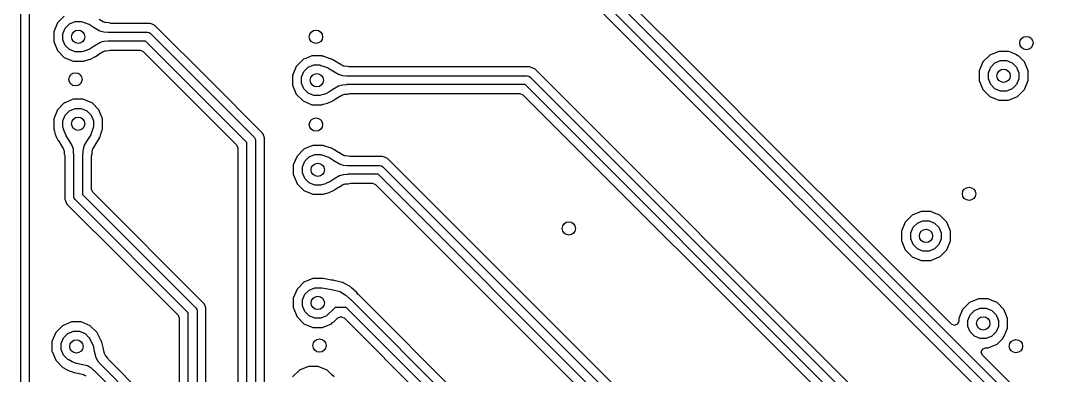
# Model space of a CAD drawing. Extents: x 114.9 to 199.6, y -137.1 to -76.7.
# Drawn here: x 179.34 to 190.89, y -115.03 to -111.03 of the extents above; entities that cross this region are included whole.
import ezdxf

# ---------------------------------------------------------------- set-up
doc = ezdxf.new("R2010")
doc.units = 0
doc.layers.add('BLACK', color=7, linetype='CONTINUOUS')

msp = doc.modelspace()

# ---------------------------------------------------------------- linework, layer by layer
at = {"layer": 'BLACK', "linetype": 'CONTINUOUS'}
for p, q in [((186.978039, -111.595198), (185.975255, -110.592414)), ((197.12, -122.02071), (185.86929, -110.77)), ((185.925355, -110.684645), (197.205355, -121.964645)), ((179.34, -110.85732), (179.34, -120.779289)), ((185.842012, -110.884852), (197.005148, -122.047988)), ((179.4405, -120.717364), (179.4405, -110.919245)), ((179.83394, -110.976444), (179.756444, -111.05394)), ((179.756444, -111.05394), (179.7145, -111.155198)), ((179.818363, -111.175859), (179.844493, -111.112775)), ((179.844493, -111.112775), (179.892775, -111.064493)), ((179.892775, -111.064493), (179.955859, -111.038363)), ((179.955859, -111.038363), (180.024141, -111.038363)), ((180.024141, -111.038363), (180.033979, -111.042438)), ((180.033979, -111.042438), (180.035301, -111.042183)), ((180.035301, -111.042183), (180.036662, -111.042548)), ((180.036662, -111.042548), (180.111209, -111.067461)), ((180.111209, -111.067461), (180.113819, -111.06871)), ((180.113819, -111.06871), (180.169902, -111.104715)), ((180.169902, -111.104715), (180.233412, -111.142979)), ((180.270058, -111.041889), (180.226232, -111.015484)), ((180.282041, -111.047077), (180.270058, -111.041889)), ((180.291301, -111.049689), (180.282041, -111.047077)), ((180.297166, -111.050734), (180.291301, -111.049689)), ((180.297677, -111.051037), (180.297166, -111.050734)), ((180.299226, -111.051258), (180.297677, -111.051037)), ((180.334057, -111.053977), (180.299226, -111.051258)), ((180.350302, -111.058548), (180.334057, -111.053977)), ((180.353522, -111.059008), (180.350302, -111.058548)), ((180.360446, -111.0595), (180.353522, -111.059008)), ((180.799936, -111.0595), (180.360446, -111.0595)), ((180.822848, -111.06899), (180.799936, -111.0595)), ((180.855252, -111.082412), (180.822848, -111.06899)), ((180.855254, -111.082413), (180.855252, -111.082412)), ((181.477637, -111.704797), (180.855254, -111.082413)), ((179.7145, -111.155198), (179.7145, -111.1552)), ((179.7145, -111.1552), (179.7145, -111.2648)), ((179.818363, -111.244141), (179.818363, -111.175859)), ((179.844493, -111.307225), (179.818363, -111.244141)), ((180.233412, -111.142979), (180.277353, -111.155372)), ((180.277353, -111.155372), (180.325848, -111.159157)), ((180.325848, -111.159157), (180.327505, -111.16)), ((180.327505, -111.16), (180.77, -111.16)), ((180.77, -111.16), (180.789134, -111.163806)), ((180.789134, -111.163806), (180.805355, -111.174645)), ((180.805355, -111.174645), (181.975355, -112.344645)), ((179.7145, -111.2648), (179.756443, -111.366058)), ((179.892775, -111.355507), (179.844493, -111.307225)), ((179.955859, -111.381637), (179.892775, -111.355507)), ((180.123753, -111.345986), (180.082581, -111.36522)), ((180.125305, -111.345111), (180.123753, -111.345986)), ((180.169871, -111.315305), (180.125305, -111.345111)), ((180.169914, -111.315277), (180.169871, -111.315305)), ((180.234171, -111.276713), (180.169914, -111.315277)), ((180.234173, -111.276712), (180.234171, -111.276713)), ((180.234174, -111.276712), (180.234173, -111.276712)), ((180.250362, -111.272201), (180.234174, -111.276712)), ((180.277857, -111.26454), (180.250362, -111.272201)), ((180.325838, -111.260834), (180.277857, -111.26454)), ((180.327651, -111.26), (180.325838, -111.260834)), ((180.74929, -111.26), (180.327651, -111.26)), ((180.349157, -111.362073), (180.361473, -111.3605)), ((180.361473, -111.3605), (180.687364, -111.3605)), ((180.687364, -111.3605), (180.722012, -111.374852)), ((181.89, -112.40071), (180.74929, -111.26)), ((179.756443, -111.366058), (179.756444, -111.366059)), ((179.756444, -111.366059), (179.756445, -111.366061)), ((179.756445, -111.366061), (179.833939, -111.443555)), ((179.833939, -111.443555), (179.83394, -111.443555)), ((179.83394, -111.443555), (179.833942, -111.443557)), ((179.833942, -111.443557), (179.9352, -111.4855)), ((180.024141, -111.381637), (179.955859, -111.381637)), ((180.033156, -111.377902), (180.024141, -111.381637)), ((180.036221, -111.378277), (180.033156, -111.377902)), ((180.080763, -111.365892), (180.036221, -111.378277)), ((180.064483, -111.479921), (180.109025, -111.467536)), ((180.082581, -111.36522), (180.080763, -111.365892)), ((180.109025, -111.467536), (180.117341, -111.464848)), ((180.117341, -111.464848), (180.119159, -111.464176)), ((180.119159, -111.464176), (180.127234, -111.460804)), ((180.127234, -111.460804), (180.168406, -111.44157)), ((180.168406, -111.44157), (180.175565, -111.437887)), ((180.175565, -111.437887), (180.177117, -111.437012)), ((180.177117, -111.437012), (180.183955, -111.432806)), ((180.183955, -111.432806), (180.225447, -111.405055)), ((180.225447, -111.405055), (180.227446, -111.403788)), ((180.227446, -111.403788), (180.270549, -111.37792)), ((180.270549, -111.37792), (180.282604, -111.372735)), ((180.282604, -111.372735), (180.291647, -111.370215)), ((180.291647, -111.370215), (180.301007, -111.368566)), ((180.301007, -111.368566), (180.333963, -111.366021)), ((180.333963, -111.366021), (180.349157, -111.362073)), ((180.722012, -111.374852), (181.775148, -112.427988)), ((182.52394, -111.466444), (182.446444, -111.54394)), ((182.530939, -111.463545), (182.52394, -111.466444)), ((182.555669, -111.453301), (182.530939, -111.463545)), ((182.625198, -111.4245), (182.555669, -111.453301)), ((182.6252, -111.4245), (182.625198, -111.4245)), ((182.7348, -111.4245), (182.6252, -111.4245)), ((182.734801, -111.4245), (182.7348, -111.4245)), ((182.741021, -111.427077), (182.734801, -111.4245)), ((182.749941, -111.429552), (182.741021, -111.427077)), ((182.749939, -111.429562), (182.749941, -111.429552)), ((182.75103, -111.429854), (182.749939, -111.429562)), ((182.752508, -111.430265), (182.75103, -111.429854)), ((182.752622, -111.430282), (182.752508, -111.430265)), ((182.753987, -111.430648), (182.752622, -111.430282)), ((182.760114, -111.432492), (182.753987, -111.430648)), ((182.834628, -111.457394), (182.760114, -111.432492)), ((182.834639, -111.457398), (182.834628, -111.457394)), ((182.834648, -111.457401), (182.834639, -111.457398)), ((182.834653, -111.457403), (182.834648, -111.457401)), ((182.834675, -111.457411), (182.834653, -111.457403)), ((182.843061, -111.460804), (182.834675, -111.457411)), ((182.846749, -111.462296), (182.843061, -111.460804)), ((182.846765, -111.462304), (182.846749, -111.462296)), ((182.846768, -111.462305), (182.846765, -111.462304)), ((182.849338, -111.463534), (182.846768, -111.462305)), ((182.84935, -111.46354), (182.849338, -111.463534)), ((182.849359, -111.463545), (182.84935, -111.46354)), ((182.855219, -111.466811), (182.849359, -111.463545)), ((182.860818, -111.469932), (182.855219, -111.466811)), ((182.860828, -111.469939), (182.860818, -111.469932)), ((182.915047, -111.504747), (182.860828, -111.469939)), ((190.26394, -111.416444), (190.186444, -111.49394)), ((190.365198, -111.3745), (190.26394, -111.416444)), ((190.3652, -111.3745), (190.365198, -111.3745)), ((190.4748, -111.3745), (190.3652, -111.3745)), ((190.474801, -111.3745), (190.4748, -111.3745)), ((190.500999, -111.385352), (190.474801, -111.3745)), ((190.566057, -111.4123), (190.500999, -111.385352)), ((190.580083, -111.426326), (190.566057, -111.4123)), ((190.590084, -111.430468), (190.580083, -111.426326)), ((190.653555, -111.493939), (190.590084, -111.430468)), ((179.9352, -111.4855), (179.935202, -111.4855)), ((179.935202, -111.4855), (180.044799, -111.4855)), ((180.044799, -111.4855), (180.0448, -111.4855)), ((180.0448, -111.4855), (180.049636, -111.483496)), ((180.049636, -111.483496), (180.062142, -111.48052)), ((180.06211, -111.480336), (180.064476, -111.479921)), ((180.062142, -111.48052), (180.06211, -111.480336)), ((180.064476, -111.479921), (180.064483, -111.479921)), ((182.446444, -111.54394), (182.4045, -111.645198)), ((182.534493, -111.602775), (182.582775, -111.554493)), ((182.582775, -111.554493), (182.645859, -111.528363)), ((182.645859, -111.528363), (182.714141, -111.528363)), ((182.714141, -111.528363), (182.723979, -111.532438)), ((182.723979, -111.532438), (182.725301, -111.532183)), ((182.725301, -111.532183), (182.726662, -111.532548)), ((182.726662, -111.532548), (182.801209, -111.557461)), ((182.801209, -111.557461), (182.803819, -111.55871)), ((182.803819, -111.55871), (182.859902, -111.594715)), ((182.916232, -111.505484), (182.915047, -111.504747)), ((182.960058, -111.531889), (182.916232, -111.505484)), ((182.972041, -111.537077), (182.960058, -111.531889)), ((182.981301, -111.539689), (182.972041, -111.537077)), ((182.987166, -111.540734), (182.981301, -111.539689)), ((182.987677, -111.541037), (182.987166, -111.540734)), ((182.989226, -111.541258), (182.987677, -111.541037)), ((183.024057, -111.543977), (182.989226, -111.541258)), ((183.040302, -111.548548), (183.024057, -111.543977)), ((183.043522, -111.549008), (183.040302, -111.548548)), ((183.050446, -111.5495), (183.043522, -111.549008)), ((185.079936, -111.5495), (183.050446, -111.5495)), ((185.102848, -111.55899), (185.079936, -111.5495)), ((185.135252, -111.572412), (185.102848, -111.55899)), ((185.135254, -111.572413), (185.135252, -111.572412)), ((196.277585, -122.714745), (185.135254, -111.572413)), ((190.186444, -111.49394), (190.1445, -111.595198)), ((190.248363, -111.615859), (190.274493, -111.552775)), ((190.274493, -111.552775), (190.322775, -111.504493)), ((190.322775, -111.504493), (190.385859, -111.478363)), ((190.385859, -111.478363), (190.454141, -111.478363)), ((190.454141, -111.478363), (190.517225, -111.504493)), ((190.517225, -111.504493), (190.565507, -111.552775)), ((190.565507, -111.552775), (190.591637, -111.615859)), ((190.653555, -111.49394), (190.653555, -111.493939)), ((190.653557, -111.493942), (190.653555, -111.49394)), ((190.6955, -111.5952), (190.653557, -111.493942)), ((182.067588, -112.294748), (181.477637, -111.704797)), ((182.4045, -111.645198), (182.4045, -111.6452)), ((182.4045, -111.6452), (182.4045, -111.7548)), ((182.508363, -111.665859), (182.534493, -111.602775)), ((182.508363, -111.734141), (182.508363, -111.665859)), ((182.859902, -111.594715), (182.923412, -111.632979)), ((182.923412, -111.632979), (182.967353, -111.645372)), ((182.967353, -111.645372), (183.015848, -111.649157)), ((183.015848, -111.649157), (183.017505, -111.65)), ((183.017505, -111.65), (185.05, -111.65)), ((185.05, -111.65), (185.069134, -111.653806)), ((185.069134, -111.653806), (185.085355, -111.664645)), ((185.085355, -111.664645), (196.185356, -122.764645)), ((187.888039, -112.505198), (186.978039, -111.595198)), ((190.1445, -111.595198), (190.1445, -111.5952)), ((190.1445, -111.5952), (190.1445, -111.7048)), ((190.1445, -111.7048), (190.186443, -111.806058)), ((190.248363, -111.684141), (190.248363, -111.615859)), ((190.274493, -111.747225), (190.248363, -111.684141)), ((190.591637, -111.684141), (190.565507, -111.747225)), ((190.591637, -111.615859), (190.591637, -111.684141)), ((190.653557, -111.806058), (190.6955, -111.7048)), ((190.6955, -111.7048), (190.6955, -111.5952)), ((182.4045, -111.7548), (182.446443, -111.856058)), ((182.534493, -111.797225), (182.508363, -111.734141)), ((182.582775, -111.845507), (182.534493, -111.797225)), ((182.859871, -111.805305), (182.815305, -111.835111)), ((182.859914, -111.805277), (182.859871, -111.805305)), ((182.924171, -111.766713), (182.859914, -111.805277)), ((182.924173, -111.766712), (182.924171, -111.766713)), ((182.924174, -111.766712), (182.924173, -111.766712)), ((182.940362, -111.762201), (182.924174, -111.766712)), ((182.967857, -111.75454), (182.940362, -111.762201)), ((183.015838, -111.750834), (182.967857, -111.75454)), ((183.017651, -111.75), (183.015838, -111.750834)), ((185.02929, -111.75), (183.017651, -111.75)), ((196.1, -122.82071), (185.02929, -111.75)), ((190.186443, -111.806058), (190.186444, -111.806059)), ((190.186444, -111.806059), (190.186445, -111.806061)), ((190.186445, -111.806061), (190.263939, -111.883555)), ((190.322775, -111.795507), (190.274493, -111.747225)), ((190.385859, -111.821637), (190.322775, -111.795507)), ((190.454141, -111.821637), (190.385859, -111.821637)), ((190.517225, -111.795507), (190.454141, -111.821637)), ((190.565507, -111.747225), (190.517225, -111.795507)), ((190.576061, -111.883555), (190.653555, -111.806061)), ((190.653555, -111.80606), (190.653557, -111.806058)), ((190.653555, -111.806061), (190.653555, -111.80606)), ((179.935198, -111.9145), (179.864706, -111.9437)), ((179.9352, -111.9145), (179.935198, -111.9145)), ((180.0448, -111.9145), (179.9352, -111.9145)), ((180.044801, -111.9145), (180.0448, -111.9145)), ((180.086744, -111.931874), (180.044801, -111.9145)), ((180.146058, -111.956443), (180.086744, -111.931874)), ((182.446443, -111.856058), (182.446444, -111.856059)), ((182.446444, -111.856059), (182.446445, -111.856061)), ((182.446445, -111.856061), (182.523939, -111.933555)), ((182.523939, -111.933555), (182.52394, -111.933555)), ((182.52394, -111.933555), (182.523942, -111.933557)), ((182.523942, -111.933557), (182.6252, -111.9755)), ((182.645859, -111.871637), (182.582775, -111.845507)), ((182.714141, -111.871637), (182.645859, -111.871637)), ((182.723156, -111.867902), (182.714141, -111.871637)), ((182.726221, -111.868277), (182.723156, -111.867902)), ((182.770763, -111.855892), (182.726221, -111.868277)), ((182.772581, -111.85522), (182.770763, -111.855892)), ((182.813753, -111.835986), (182.772581, -111.85522)), ((182.815305, -111.835111), (182.813753, -111.835986)), ((182.817234, -111.950804), (182.858406, -111.93157)), ((182.858406, -111.93157), (182.865565, -111.927887)), ((182.865565, -111.927887), (182.867117, -111.927012)), ((182.867117, -111.927012), (182.873955, -111.922806)), ((182.873955, -111.922806), (182.915447, -111.895055)), ((182.915447, -111.895055), (182.917446, -111.893788)), ((182.917446, -111.893788), (182.960549, -111.86792)), ((182.960549, -111.86792), (182.972604, -111.862735)), ((182.972604, -111.862735), (182.981647, -111.860215)), ((182.981647, -111.860215), (182.991007, -111.858566)), ((182.991007, -111.858566), (183.023963, -111.856021)), ((183.023963, -111.856021), (183.039157, -111.852073)), ((183.039157, -111.852073), (183.051473, -111.8505)), ((183.051473, -111.8505), (184.967364, -111.8505)), ((184.967364, -111.8505), (185.002012, -111.864852)), ((185.002012, -111.864852), (195.985148, -122.847987)), ((190.263939, -111.883555), (190.26394, -111.883555)), ((190.26394, -111.883555), (190.263942, -111.883557)), ((190.263942, -111.883557), (190.3652, -111.9255)), ((190.3652, -111.9255), (190.365202, -111.9255)), ((190.365202, -111.9255), (190.474798, -111.9255)), ((190.474798, -111.9255), (190.4748, -111.9255)), ((190.4748, -111.9255), (190.576058, -111.883557)), ((190.576058, -111.883557), (190.57606, -111.883555)), ((190.57606, -111.883555), (190.576061, -111.883555)), ((179.756444, -112.03394), (179.7145, -112.135198)), ((179.83394, -111.956444), (179.756444, -112.03394)), ((179.838276, -111.954648), (179.83394, -111.956444)), ((179.864706, -111.9437), (179.838276, -111.954648)), ((179.844493, -112.092775), (179.892775, -112.044493)), ((179.892775, -112.044493), (179.955859, -112.018363)), ((179.955859, -112.018363), (180.024141, -112.018363)), ((180.024141, -112.018363), (180.087225, -112.044493)), ((180.087225, -112.044493), (180.135507, -112.092775)), ((180.146059, -111.956444), (180.146058, -111.956443)), ((180.146061, -111.956445), (180.146059, -111.956444)), ((180.223555, -112.033939), (180.146061, -111.956445)), ((180.223555, -112.03394), (180.223555, -112.033939)), ((180.223557, -112.033942), (180.223555, -112.03394)), ((180.2655, -112.1352), (180.223557, -112.033942)), ((182.6252, -111.9755), (182.625202, -111.9755)), ((182.625202, -111.9755), (182.734799, -111.9755)), ((182.734799, -111.9755), (182.7348, -111.9755)), ((182.7348, -111.9755), (182.739636, -111.973496)), ((182.739636, -111.973496), (182.752142, -111.97052)), ((182.75211, -111.970336), (182.754476, -111.969921)), ((182.752142, -111.97052), (182.75211, -111.970336)), ((182.754476, -111.969921), (182.754483, -111.969921)), ((182.754483, -111.969921), (182.799025, -111.957536)), ((182.799025, -111.957536), (182.807341, -111.954848)), ((182.807341, -111.954848), (182.809159, -111.954176)), ((182.809159, -111.954176), (182.817234, -111.950804)), ((179.7145, -112.135198), (179.7145, -112.2448)), ((179.818363, -112.155859), (179.844493, -112.092775)), ((179.818363, -112.224141), (179.818363, -112.155859)), ((180.135507, -112.092775), (180.161637, -112.155859)), ((180.161637, -112.155859), (180.161637, -112.224141)), ((180.2655, -112.2448), (180.2655, -112.1352)), ((179.7145, -112.2448), (179.716503, -112.249636)), ((179.716503, -112.249636), (179.719485, -112.262151)), ((179.719485, -112.262151), (179.719665, -112.26212)), ((179.719665, -112.26212), (179.720078, -112.264485)), ((179.720078, -112.264485), (179.732462, -112.309022)), ((179.822096, -112.233154), (179.818363, -112.224141)), ((179.821722, -112.236221), (179.822096, -112.233154)), ((179.834107, -112.280762), (179.821722, -112.236221)), ((179.834773, -112.282569), (179.834107, -112.280762)), ((179.854018, -112.323767), (179.834773, -112.282569)), ((180.157451, -112.236663), (180.132537, -112.31121)), ((180.157816, -112.235301), (180.157451, -112.236663)), ((180.161637, -112.224141), (180.157561, -112.233981)), ((180.157561, -112.233981), (180.157816, -112.235301)), ((180.232597, -112.344651), (180.257511, -112.270104)), ((180.257511, -112.270104), (180.259355, -112.263972)), ((180.259355, -112.263972), (180.25972, -112.26261)), ((180.25972, -112.262599), (180.259732, -112.262523)), ((180.25972, -112.26261), (180.25972, -112.262599)), ((180.259732, -112.262523), (180.260054, -112.26136)), ((180.260054, -112.26136), (180.260439, -112.259926)), ((180.260439, -112.259926), (180.260451, -112.259929)), ((180.260451, -112.259929), (180.262924, -112.251015)), ((180.262924, -112.251015), (180.2655, -112.2448)), ((179.732462, -112.309022), (179.735116, -112.317249)), ((179.735116, -112.317249), (179.735783, -112.319056)), ((179.735783, -112.319056), (179.739188, -112.327221)), ((179.739188, -112.327221), (179.747332, -112.344654)), ((179.747332, -112.344654), (179.758433, -112.368418)), ((179.758433, -112.368418), (179.761787, -112.374936)), ((179.761787, -112.374936), (179.76213, -112.375602)), ((179.76213, -112.375602), (179.762985, -112.377118)), ((179.762985, -112.377118), (179.767193, -112.383958)), ((179.767193, -112.383958), (179.79491, -112.425397)), ((179.854881, -112.325297), (179.854018, -112.323767)), ((179.884715, -112.369902), (179.854881, -112.325297)), ((179.923287, -112.434174), (179.884715, -112.369902)), ((180.095284, -112.369902), (180.057021, -112.43341)), ((180.131286, -112.313822), (180.095284, -112.369902)), ((180.132537, -112.31121), (180.131286, -112.313822)), ((180.185216, -112.4251), (180.220066, -112.370817)), ((180.220066, -112.370817), (180.226436, -112.359393)), ((180.226436, -112.359393), (180.227687, -112.356781)), ((180.227687, -112.356781), (180.232597, -112.344651)), ((181.975355, -112.344645), (181.986194, -112.360866)), ((181.986194, -112.360866), (181.99, -112.38)), ((181.99, -112.38), (181.99, -117.169289)), ((182.073501, -112.309025), (182.067588, -112.294748)), ((182.077541, -112.31878), (182.073501, -112.309025)), ((182.077542, -112.318782), (182.077541, -112.31878)), ((182.090499, -112.350062), (182.077542, -112.318782)), ((182.0905, -112.350066), (182.090499, -112.350062)), ((182.0905, -116.508467), (182.0905, -112.350066)), ((179.79491, -112.425397), (179.796196, -112.427425)), ((179.796196, -112.427425), (179.822078, -112.470552)), ((179.822078, -112.470552), (179.827265, -112.482613)), ((179.827265, -112.482613), (179.829782, -112.491646)), ((179.829782, -112.491646), (179.831434, -112.501024)), ((179.831434, -112.501024), (179.833978, -112.533962)), ((179.93546, -112.477858), (179.923287, -112.434174)), ((179.938809, -112.521221), (179.93546, -112.477858)), ((180.043089, -112.497059), (180.040842, -112.525848)), ((180.044628, -112.477352), (180.043089, -112.497059)), ((180.056806, -112.434174), (180.044628, -112.477352)), ((180.057021, -112.43341), (180.056806, -112.434174)), ((180.146022, -112.534059), (180.148742, -112.499205)), ((180.148742, -112.499205), (180.148961, -112.497673)), ((180.148961, -112.497673), (180.149264, -112.497159)), ((180.149264, -112.497159), (180.15031, -112.491296)), ((180.15031, -112.491296), (180.152919, -112.482045)), ((180.152919, -112.482045), (180.158106, -112.470061)), ((180.158106, -112.470061), (180.184536, -112.426193)), ((180.184536, -112.426193), (180.185216, -112.4251)), ((181.775148, -112.427988), (181.7895, -112.462636)), ((181.7895, -112.462636), (181.7895, -117.219936)), ((181.89, -117.19), (181.89, -112.40071)), ((182.53394, -112.476444), (182.456444, -112.55394)), ((182.540939, -112.473545), (182.53394, -112.476444)), ((182.555788, -112.467394), (182.540939, -112.473545)), ((182.635198, -112.4345), (182.555788, -112.467394)), ((182.6352, -112.4345), (182.635198, -112.4345)), ((182.7448, -112.4345), (182.6352, -112.4345)), ((182.744801, -112.4345), (182.7448, -112.4345)), ((182.751021, -112.437077), (182.744801, -112.4345)), ((182.759941, -112.439552), (182.751021, -112.437077)), ((182.759939, -112.439562), (182.759941, -112.439552)), ((182.76103, -112.439854), (182.759939, -112.439562)), ((182.762508, -112.440265), (182.76103, -112.439854)), ((182.762622, -112.440282), (182.762508, -112.440265)), ((182.763987, -112.440648), (182.762622, -112.440282)), ((182.770114, -112.442492), (182.763987, -112.440648)), ((182.844628, -112.467394), (182.770114, -112.442492)), ((182.844639, -112.467398), (182.844628, -112.467394)), ((182.844648, -112.467401), (182.844639, -112.467398)), ((182.844653, -112.467403), (182.844648, -112.467401)), ((182.844675, -112.467411), (182.844653, -112.467403)), ((182.856722, -112.472285), (182.844675, -112.467411)), ((182.856749, -112.472296), (182.856722, -112.472285)), ((182.856765, -112.472304), (182.856749, -112.472296)), ((182.856768, -112.472305), (182.856765, -112.472304)), ((182.859338, -112.473534), (182.856768, -112.472305)), ((182.85935, -112.47354), (182.859338, -112.473534)), ((182.859359, -112.473545), (182.85935, -112.47354)), ((182.865219, -112.476811), (182.859359, -112.473545)), ((182.870818, -112.479932), (182.865219, -112.476811)), ((182.870828, -112.479939), (182.870818, -112.479932)), ((182.925047, -112.514747), (182.870828, -112.479939)), ((182.926232, -112.515484), (182.925047, -112.514747)), ((182.970058, -112.541889), (182.926232, -112.515484)), ((188.782849, -113.400008), (187.888039, -112.505198)), ((179.833978, -112.533962), (179.833978, -112.533963)), ((179.833978, -112.533963), (179.837925, -112.549151)), ((179.837925, -112.549151), (179.8395, -112.561473)), ((179.8395, -112.561473), (179.8395, -113.039935)), ((179.939166, -112.525838), (179.938809, -112.521221)), ((179.94, -112.52765), (179.939166, -112.525838)), ((179.94, -113.01), (179.94, -112.52765)), ((180.040842, -112.525848), (180.04, -112.527502)), ((180.04, -112.527502), (180.04, -112.989289)), ((180.1405, -112.560444), (180.140991, -112.553521)), ((180.1405, -112.927364), (180.1405, -112.560444)), ((180.140991, -112.553521), (180.141449, -112.550305)), ((180.141449, -112.550305), (180.146022, -112.534059)), ((182.456444, -112.55394), (182.4145, -112.655198)), ((182.518363, -112.675859), (182.544493, -112.612775)), ((182.544493, -112.612775), (182.592775, -112.564493)), ((182.592775, -112.564493), (182.655859, -112.538363)), ((182.655859, -112.538363), (182.724141, -112.538363)), ((182.724141, -112.538363), (182.733979, -112.542438)), ((182.733979, -112.542438), (182.735301, -112.542183)), ((182.735301, -112.542183), (182.736662, -112.542548)), ((182.736662, -112.542548), (182.811209, -112.567461)), ((182.811209, -112.567461), (182.813819, -112.56871)), ((182.813819, -112.56871), (182.869902, -112.604715)), ((182.869902, -112.604715), (182.933412, -112.642979)), ((182.982041, -112.547077), (182.970058, -112.541889)), ((182.991301, -112.549689), (182.982041, -112.547077)), ((182.997166, -112.550734), (182.991301, -112.549689)), ((182.997677, -112.551037), (182.997166, -112.550734)), ((182.999226, -112.551258), (182.997677, -112.551037)), ((183.034057, -112.553977), (182.999226, -112.551258)), ((183.050302, -112.558548), (183.034057, -112.553977)), ((183.053522, -112.559008), (183.050302, -112.558548)), ((183.060446, -112.5595), (183.053522, -112.559008)), ((183.419936, -112.5595), (183.060446, -112.5595)), ((183.419937, -112.5595), (183.419936, -112.5595)), ((183.441178, -112.568299), (183.419937, -112.5595)), ((183.44118, -112.5683), (183.441178, -112.568299)), ((183.475252, -112.582412), (183.44118, -112.5683)), ((191.917588, -121.024748), (183.475252, -112.582412)), ((182.4145, -112.655198), (182.4145, -112.764801)), ((182.518363, -112.744141), (182.518363, -112.675859)), ((182.544493, -112.807225), (182.518363, -112.744141)), ((182.933412, -112.642979), (182.977353, -112.655372)), ((182.977353, -112.655372), (183.025848, -112.659157)), ((183.025848, -112.659157), (183.027505, -112.66)), ((183.027505, -112.66), (183.39, -112.66)), ((183.39, -112.66), (183.409134, -112.663806)), ((183.409134, -112.663806), (183.425355, -112.674645)), ((183.425355, -112.674645), (191.825355, -121.074645)), ((182.4145, -112.764801), (182.423431, -112.786361)), ((182.423431, -112.786361), (182.456443, -112.866058)), ((182.592775, -112.855507), (182.544493, -112.807225)), ((182.655859, -112.881637), (182.592775, -112.855507)), ((182.823753, -112.845986), (182.782581, -112.86522)), ((182.825305, -112.845111), (182.823753, -112.845986)), ((182.869871, -112.815305), (182.825305, -112.845111)), ((182.869914, -112.815277), (182.869871, -112.815305)), ((182.934171, -112.776713), (182.869914, -112.815277)), ((182.934173, -112.776712), (182.934171, -112.776713)), ((182.934174, -112.776712), (182.934173, -112.776712)), ((182.950362, -112.772201), (182.934174, -112.776712)), ((182.977857, -112.76454), (182.950362, -112.772201)), ((183.025838, -112.760834), (182.977857, -112.76454)), ((183.027651, -112.76), (183.025838, -112.760834)), ((183.36929, -112.76), (183.027651, -112.76)), ((183.033963, -112.866021), (183.049157, -112.862073)), ((183.049157, -112.862073), (183.061473, -112.8605)), ((183.061473, -112.8605), (183.307364, -112.8605)), ((183.307364, -112.8605), (183.342012, -112.874852)), ((191.74, -121.13071), (183.36929, -112.76)), ((180.154852, -112.962012), (180.1405, -112.927364)), ((181.407585, -114.214745), (180.154852, -112.962012)), ((182.456443, -112.866058), (182.456444, -112.866059)), ((182.456444, -112.866059), (182.456445, -112.866061)), ((182.456445, -112.866061), (182.533939, -112.943555)), ((182.533939, -112.943555), (182.53394, -112.943555)), ((182.53394, -112.943555), (182.533942, -112.943557)), ((182.533942, -112.943557), (182.6352, -112.9855)), ((182.724141, -112.881637), (182.655859, -112.881637)), ((182.733156, -112.877902), (182.724141, -112.881637)), ((182.736221, -112.878277), (182.733156, -112.877902)), ((182.780763, -112.865892), (182.736221, -112.878277)), ((182.764483, -112.979921), (182.809025, -112.967536)), ((182.782581, -112.86522), (182.780763, -112.865892)), ((182.809025, -112.967536), (182.817341, -112.964848)), ((182.817341, -112.964848), (182.819159, -112.964176)), ((182.819159, -112.964176), (182.827234, -112.960804)), ((182.827234, -112.960804), (182.868406, -112.94157)), ((182.868406, -112.94157), (182.875565, -112.937887)), ((182.875565, -112.937887), (182.877117, -112.937012)), ((182.877117, -112.937012), (182.883955, -112.932806)), ((182.883955, -112.932806), (182.925447, -112.905055)), ((182.925447, -112.905055), (182.927446, -112.903788)), ((182.927446, -112.903788), (182.970549, -112.87792)), ((182.970549, -112.87792), (182.982604, -112.872735)), ((182.982604, -112.872735), (182.991647, -112.870215)), ((182.991647, -112.870215), (183.001007, -112.868566)), ((183.001007, -112.868566), (183.033963, -112.866021)), ((183.342012, -112.874852), (191.625148, -121.157988)), ((179.8395, -113.039935), (179.847273, -113.0587)), ((179.847273, -113.0587), (179.847274, -113.058703)), ((179.847274, -113.058703), (179.86241, -113.095249)), ((179.943806, -113.029134), (179.94, -113.01)), ((179.954645, -113.045355), (179.943806, -113.029134)), ((181.23, -114.32071), (179.954645, -113.045355)), ((180.04, -112.989289), (181.315355, -114.264644)), ((182.6352, -112.9855), (182.635202, -112.9855)), ((182.635202, -112.9855), (182.744799, -112.9855)), ((182.744799, -112.9855), (182.7448, -112.9855)), ((182.7448, -112.9855), (182.749636, -112.983496)), ((182.749636, -112.983496), (182.762142, -112.98052)), ((182.76211, -112.980336), (182.764476, -112.979921)), ((182.762142, -112.98052), (182.76211, -112.980336)), ((182.764476, -112.979921), (182.764483, -112.979921)), ((179.86241, -113.095249), (179.862411, -113.09525)), ((179.862411, -113.09525), (179.862412, -113.095252)), ((179.862412, -113.095252), (180.491961, -113.724801)), ((189.490388, -113.17931), (189.406502, -113.214058)), ((189.49039, -113.17931), (189.490388, -113.17931)), ((189.59999, -113.17931), (189.49039, -113.17931)), ((189.599991, -113.17931), (189.59999, -113.17931)), ((189.641934, -113.196684), (189.599991, -113.17931)), ((189.701248, -113.221253), (189.641934, -113.196684)), ((189.311634, -113.29875), (189.26969, -113.400008)), ((189.38913, -113.221254), (189.311634, -113.29875)), ((189.395919, -113.218442), (189.38913, -113.221254)), ((189.406502, -113.214058), (189.395919, -113.218442)), ((189.399683, -113.357585), (189.447965, -113.309303)), ((189.447965, -113.309303), (189.511049, -113.283173)), ((189.511049, -113.283173), (189.579331, -113.283173)), ((189.579331, -113.283173), (189.642415, -113.309303)), ((189.642415, -113.309303), (189.690697, -113.357585)), ((189.701249, -113.221254), (189.701248, -113.221253)), ((189.701251, -113.221255), (189.701249, -113.221254)), ((189.778745, -113.298749), (189.701251, -113.221255)), ((189.778745, -113.29875), (189.778745, -113.298749)), ((189.778747, -113.298752), (189.778745, -113.29875)), ((189.82069, -113.40001), (189.778747, -113.298752)), ((189.830852, -114.448011), (188.782849, -113.400008)), ((189.26969, -113.400008), (189.26969, -113.509611)), ((189.373553, -113.420669), (189.399683, -113.357585)), ((189.373553, -113.488951), (189.373553, -113.420669)), ((189.690697, -113.357585), (189.716827, -113.420669)), ((189.716827, -113.420669), (189.716827, -113.488951)), ((189.82069, -113.50961), (189.82069, -113.40001)), ((189.26969, -113.509611), (189.272521, -113.516445)), ((189.272521, -113.516445), (189.311633, -113.610868)), ((189.399683, -113.552035), (189.373553, -113.488951)), ((189.447965, -113.600317), (189.399683, -113.552035)), ((189.690697, -113.552035), (189.642415, -113.600317)), ((189.716827, -113.488951), (189.690697, -113.552035)), ((189.778747, -113.610868), (189.82069, -113.50961)), ((189.311633, -113.610868), (189.311634, -113.610869)), ((189.311634, -113.610869), (189.311635, -113.610871)), ((189.311635, -113.610871), (189.389129, -113.688365)), ((189.511049, -113.626447), (189.447965, -113.600317)), ((189.579331, -113.626447), (189.511049, -113.626447)), ((189.642415, -113.600317), (189.579331, -113.626447)), ((189.701251, -113.688365), (189.778745, -113.610871)), ((189.778745, -113.61087), (189.778747, -113.610868)), ((189.778745, -113.610871), (189.778745, -113.61087)), ((180.491961, -113.724801), (181.115148, -114.347987)), ((189.389129, -113.688365), (189.38913, -113.688365)), ((189.38913, -113.688365), (189.389132, -113.688367)), ((189.389132, -113.688367), (189.49039, -113.73031)), ((189.49039, -113.73031), (189.490392, -113.73031)), ((189.490392, -113.73031), (189.599988, -113.73031)), ((189.599988, -113.73031), (189.59999, -113.73031)), ((189.59999, -113.73031), (189.684757, -113.695198)), ((189.684757, -113.695198), (189.701248, -113.688367)), ((189.701248, -113.688367), (189.70125, -113.688365)), ((189.70125, -113.688365), (189.701251, -113.688365)), ((182.53394, -113.976444), (182.456444, -114.05394)), ((182.635198, -113.9345), (182.53394, -113.976444)), ((182.6352, -113.9345), (182.635198, -113.9345)), ((182.7448, -113.9345), (182.6352, -113.9345)), ((182.749532, -113.935441), (182.7448, -113.9345)), ((182.74954, -113.935399), (182.749532, -113.935441)), ((182.75173, -113.936028), (182.74954, -113.935399)), ((182.842566, -113.95136), (182.75173, -113.936028)), ((182.843436, -113.951498), (182.842566, -113.95136)), ((182.861096, -113.954153), (182.843436, -113.951498)), ((182.861122, -113.954157), (182.861096, -113.954153)), ((182.861125, -113.954158), (182.861122, -113.954157)), ((182.866004, -113.955009), (182.861125, -113.954158)), ((182.867076, -113.955222), (182.866004, -113.955009)), ((182.867093, -113.955225), (182.867076, -113.955222)), ((182.867109, -113.955229), (182.867093, -113.955225)), ((182.872039, -113.956333), (182.867109, -113.955229)), ((182.967162, -113.980074), (182.872039, -113.956333)), ((182.981937, -113.984943), (182.967162, -113.980074)), ((182.98435, -113.985941), (182.981937, -113.984943)), ((182.985119, -113.98626), (182.98435, -113.985941)), ((182.999025, -113.993255), (182.985119, -113.98626)), ((183.053837, -114.026103), (182.999025, -113.993255)), ((182.456444, -114.05394), (182.4145, -114.155198)), ((182.518363, -114.175859), (182.544493, -114.112775)), ((182.544493, -114.112775), (182.592775, -114.064493)), ((182.592775, -114.064493), (182.655859, -114.038363)), ((182.655859, -114.038363), (182.724141, -114.038363)), ((182.724141, -114.038363), (182.730918, -114.04117)), ((182.730918, -114.04117), (182.735291, -114.040245)), ((182.735291, -114.040245), (182.826403, -114.055624)), ((182.826403, -114.055624), (182.845444, -114.058486)), ((182.845444, -114.058486), (182.846516, -114.058699)), ((182.846516, -114.058699), (182.941614, -114.082434)), ((182.941614, -114.082434), (182.944793, -114.083749)), ((182.944793, -114.083749), (182.999605, -114.116597)), ((182.999605, -114.116597), (183.001392, -114.117913)), ((183.001392, -114.117913), (183.06083, -114.171091)), ((183.053843, -114.026107), (183.053837, -114.026103)), ((183.062141, -114.03163), (183.053843, -114.026107)), ((183.062154, -114.031639), (183.062141, -114.03163)), ((183.063932, -114.032948), (183.062154, -114.031639)), ((183.06397, -114.032977), (183.063932, -114.032948)), ((183.067667, -114.035981), (183.06397, -114.032977)), ((183.071736, -114.039288), (183.067667, -114.035981)), ((183.131174, -114.092466), (183.071736, -114.039288)), ((183.146871, -114.113348), (183.131174, -114.092466)), ((183.151383, -114.118543), (183.146871, -114.113348)), ((189.377586, -120.344747), (183.151383, -114.118543)), ((181.407585, -114.214746), (181.407585, -114.214745)), ((181.407587, -114.214748), (181.407585, -114.214746)), ((181.411947, -114.225274), (181.407587, -114.214748)), ((181.42832, -114.264801), (181.411947, -114.225274)), ((182.4145, -114.155198), (182.4145, -114.264801)), ((182.518363, -114.244141), (182.518363, -114.175859)), ((182.544493, -114.307225), (182.518363, -114.244141)), ((183.06083, -114.171091), (183.061205, -114.171872)), ((183.061205, -114.171872), (183.065355, -114.174645)), ((183.065355, -114.174645), (189.285355, -120.394644)), ((190.03394, -114.206444), (189.956444, -114.28394)), ((190.135198, -114.1645), (190.03394, -114.206444)), ((190.1352, -114.1645), (190.135198, -114.1645)), ((190.2448, -114.1645), (190.1352, -114.1645)), ((190.244801, -114.1645), (190.2448, -114.1645)), ((190.286744, -114.181874), (190.244801, -114.1645)), ((190.346058, -114.206443), (190.286744, -114.181874)), ((190.346059, -114.206444), (190.346058, -114.206443)), ((190.346061, -114.206445), (190.346059, -114.206444)), ((190.423555, -114.283939), (190.346061, -114.206445)), ((181.115148, -114.347987), (181.1295, -114.382635)), ((181.23, -118.01), (181.23, -114.32071)), ((181.315355, -114.264644), (181.326194, -114.280865)), ((181.326194, -114.280865), (181.326194, -114.280866)), ((181.326194, -114.280866), (181.33, -114.3)), ((181.33, -114.3), (181.33, -117.98929)), ((181.430499, -114.270062), (181.42832, -114.264801)), ((181.4305, -114.270066), (181.430499, -114.270062)), ((181.4305, -117.927364), (181.4305, -114.270066)), ((182.4145, -114.264801), (182.41668, -114.270064)), ((182.41668, -114.270064), (182.456443, -114.366058)), ((182.592775, -114.355507), (182.544493, -114.307225)), ((182.655859, -114.381637), (182.592775, -114.355507)), ((182.787225, -114.355507), (182.724141, -114.381637)), ((182.796295, -114.346436), (182.787225, -114.355507)), ((182.797279, -114.346065), (182.796295, -114.346436)), ((182.867418, -114.280207), (182.797279, -114.346065)), ((182.867949, -114.279675), (182.867418, -114.280207)), ((182.886371, -114.26), (182.867949, -114.279675)), ((183.00929, -114.26), (182.886371, -114.26)), ((189.2, -120.45071), (183.00929, -114.26)), ((189.956444, -114.28394), (189.9145, -114.385198)), ((190.018363, -114.405859), (190.044493, -114.342775)), ((190.044493, -114.342775), (190.092775, -114.294493)), ((190.092775, -114.294493), (190.155859, -114.268363)), ((190.155859, -114.268363), (190.224141, -114.268363)), ((190.224141, -114.268363), (190.287225, -114.294493)), ((190.287225, -114.294493), (190.335507, -114.342775)), ((190.335507, -114.342775), (190.361637, -114.405859)), ((190.423555, -114.28394), (190.423555, -114.283939)), ((190.423557, -114.283942), (190.423555, -114.28394)), ((190.444788, -114.335198), (190.423557, -114.283942)), ((190.4655, -114.3852), (190.444788, -114.335198)), ((179.81394, -114.466444), (179.736444, -114.54394)), ((179.915198, -114.4245), (179.81394, -114.466444)), ((179.9152, -114.4245), (179.915198, -114.4245)), ((180.0248, -114.4245), (179.9152, -114.4245)), ((180.024801, -114.4245), (180.0248, -114.4245)), ((180.12606, -114.466444), (180.024801, -114.4245)), ((180.203554, -114.543939), (180.12606, -114.466444)), ((181.1295, -114.382635), (181.1295, -118.039937)), ((182.456443, -114.366058), (182.456444, -114.366059)), ((182.456444, -114.366059), (182.456445, -114.366061)), ((182.456445, -114.366061), (182.533939, -114.443555)), ((182.533939, -114.443555), (182.53394, -114.443555)), ((182.53394, -114.443555), (182.533942, -114.443557)), ((182.533942, -114.443557), (182.6352, -114.4855)), ((182.724141, -114.381637), (182.655859, -114.381637)), ((182.7448, -114.4855), (182.846058, -114.443557)), ((182.846058, -114.443557), (182.857984, -114.431629)), ((182.857984, -114.431629), (182.859778, -114.429927)), ((182.859778, -114.429927), (182.862989, -114.42703)), ((182.862989, -114.42703), (182.869495, -114.422975)), ((182.869495, -114.422975), (182.918139, -114.377299)), ((182.918139, -114.377299), (182.918455, -114.377015)), ((182.918455, -114.377015), (182.93571, -114.370889)), ((182.93571, -114.370889), (182.95281, -114.364429)), ((182.95281, -114.364429), (182.953306, -114.364644)), ((182.953306, -114.364644), (182.953797, -114.36447)), ((182.953797, -114.36447), (182.962714, -114.368715)), ((182.962714, -114.368715), (182.985917, -114.378757)), ((182.985917, -114.378757), (189.085148, -120.477987)), ((189.8655, -114.462363), (189.830852, -114.448011)), ((189.900148, -114.448011), (189.8655, -114.462363)), ((189.9145, -114.413363), (189.900148, -114.448011)), ((189.9145, -114.385198), (189.9145, -114.413363)), ((190.018363, -114.474141), (190.018363, -114.405859)), ((190.044493, -114.537225), (190.018363, -114.474141)), ((190.361637, -114.474141), (190.335507, -114.537225)), ((190.361637, -114.405859), (190.361637, -114.474141)), ((190.4655, -114.4948), (190.4655, -114.3852)), ((179.736444, -114.54394), (179.6945, -114.645198)), ((179.824493, -114.602775), (179.872775, -114.554493)), ((179.872775, -114.554493), (179.935859, -114.528363)), ((179.935859, -114.528363), (180.004141, -114.528363)), ((180.004141, -114.528363), (180.067225, -114.554493)), ((180.067225, -114.554493), (180.115507, -114.602775)), ((180.203557, -114.543942), (180.203554, -114.543939)), ((180.206134, -114.550164), (180.203557, -114.543942)), ((180.210699, -114.558239), (180.206134, -114.550164)), ((180.210693, -114.558243), (180.210699, -114.558239)), ((180.211117, -114.558977), (180.210693, -114.558243)), ((180.211998, -114.560536), (180.211117, -114.558977)), ((180.212073, -114.560638), (180.211998, -114.560536)), ((180.21208, -114.560646), (180.212073, -114.560638)), ((180.212785, -114.561868), (180.21208, -114.560646)), ((180.215801, -114.567481), (180.212785, -114.561868)), ((180.250898, -114.637811), (180.215801, -114.567481)), ((182.6352, -114.4855), (182.635202, -114.4855)), ((182.635202, -114.4855), (182.744798, -114.4855)), ((182.744798, -114.4855), (182.7448, -114.4855)), ((190.092775, -114.585507), (190.044493, -114.537225)), ((190.155859, -114.611637), (190.092775, -114.585507)), ((190.287225, -114.585507), (190.224141, -114.611637)), ((190.335507, -114.537225), (190.287225, -114.585507)), ((190.413674, -114.600083), (190.427699, -114.586057)), ((190.427699, -114.586057), (190.4655, -114.4948)), ((179.6945, -114.645198), (179.6945, -114.754801)), ((179.798363, -114.665859), (179.824493, -114.602775)), ((179.798363, -114.734141), (179.798363, -114.665859)), ((180.115507, -114.602775), (180.119581, -114.612612)), ((180.119581, -114.612612), (180.120697, -114.613367)), ((180.120697, -114.613367), (180.121402, -114.614589)), ((180.121402, -114.614589), (180.156499, -114.684919)), ((180.156499, -114.684919), (180.157461, -114.687651)), ((180.157461, -114.687651), (180.171652, -114.752737)), ((180.25601, -114.649879), (180.250898, -114.637811)), ((180.256972, -114.652611), (180.25601, -114.649879)), ((180.260539, -114.665176), (180.256972, -114.652611)), ((180.274276, -114.728181), (180.260539, -114.665176)), ((190.224141, -114.611637), (190.155859, -114.611637)), ((190.2448, -114.7155), (190.346058, -114.673557)), ((190.346058, -114.673557), (190.34606, -114.673555)), ((190.34606, -114.673555), (190.346061, -114.673555)), ((190.346061, -114.673555), (190.409531, -114.610084)), ((190.409531, -114.610084), (190.413674, -114.600083)), ((179.6945, -114.754801), (179.695594, -114.757442)), ((179.695594, -114.757442), (179.736443, -114.856058)), ((179.824493, -114.797225), (179.798363, -114.734141)), ((179.872775, -114.845507), (179.824493, -114.797225)), ((180.171652, -114.752737), (180.189509, -114.824728)), ((180.189509, -114.824728), (180.18951, -114.824731)), ((180.18951, -114.824731), (180.211818, -114.864563)), ((180.274558, -114.729393), (180.274276, -114.728181)), ((180.286904, -114.779165), (180.274558, -114.729393)), ((180.291711, -114.79131), (180.286904, -114.779165)), ((180.296404, -114.79969), (180.291711, -114.79131)), ((180.299812, -114.804577), (180.296404, -114.79969)), ((180.29996, -114.805153), (180.299812, -114.804577)), ((180.300898, -114.806403), (180.29996, -114.805153)), ((180.32361, -114.832961), (180.300898, -114.806403)), ((190.167636, -114.7645), (190.181988, -114.729852)), ((190.181988, -114.799148), (190.167636, -114.7645)), ((190.181988, -114.729852), (190.216636, -114.7155)), ((190.603546, -115.220706), (190.181988, -114.799148)), ((190.216636, -114.7155), (190.244798, -114.7155)), ((190.244798, -114.7155), (190.2448, -114.7155)), ((179.736443, -114.856058), (179.736444, -114.856059)), ((179.736444, -114.856059), (179.736445, -114.856061)), ((179.736445, -114.856061), (179.81394, -114.933556)), ((179.81394, -114.933556), (179.813941, -114.933556)), ((179.813941, -114.933556), (179.813942, -114.933557)), ((179.813942, -114.933557), (179.818776, -114.935559)), ((179.818776, -114.935559), (179.829723, -114.942296)), ((179.881789, -114.84924), (179.872775, -114.845507)), ((179.883693, -114.851674), (179.881789, -114.84924)), ((179.923946, -114.874412), (179.883693, -114.851674)), ((179.925706, -114.875222), (179.923946, -114.874412)), ((179.968418, -114.890735), (179.925706, -114.875222)), ((179.970135, -114.891214), (179.968418, -114.890735)), ((180.022767, -114.901659), (179.970135, -114.891214)), ((180.095482, -114.919829), (180.022767, -114.901659)), ((180.095483, -114.919829), (180.095482, -114.919829)), ((180.095484, -114.91983), (180.095483, -114.919829)), ((180.115232, -114.930971), (180.095484, -114.91983)), ((180.13498, -114.942111), (180.115232, -114.930971)), ((180.211818, -114.864563), (180.243431, -114.901529)), ((180.243431, -114.901529), (180.244006, -114.903296)), ((180.244006, -114.903296), (180.615355, -115.274644)), ((180.331868, -114.847685), (180.32361, -114.832961)), ((180.333818, -114.850284), (180.331868, -114.847685)), ((180.338366, -114.855527), (180.333818, -114.850284)), ((180.707586, -115.224746), (180.338366, -114.855527)), ((182.585198, -114.9245), (182.48394, -114.966444)), ((182.5852, -114.9245), (182.585198, -114.9245)), ((182.6948, -114.9245), (182.5852, -114.9245)), ((182.694801, -114.9245), (182.6948, -114.9245)), ((182.79606, -114.966444), (182.694801, -114.9245)), ((179.829723, -114.942296), (179.82983, -114.942145)), ((179.82983, -114.942145), (179.831801, -114.943529)), ((179.831801, -114.943529), (179.831802, -114.943529)), ((179.831802, -114.943529), (179.831805, -114.943532)), ((179.831805, -114.943532), (179.860305, -114.959631)), ((179.860305, -114.959631), (179.872061, -114.966272)), ((179.872061, -114.966272), (179.879837, -114.970248)), ((179.879837, -114.970248), (179.879839, -114.970249)), ((179.879839, -114.970249), (179.881599, -114.971059)), ((179.881599, -114.971059), (179.88969, -114.974384)), ((179.88969, -114.974384), (179.889699, -114.974387)), ((179.889699, -114.974387), (179.889713, -114.974393)), ((179.889713, -114.974393), (179.926705, -114.987828)), ((179.926705, -114.987828), (179.932402, -114.989897)), ((179.932402, -114.989897), (179.940069, -114.992355)), ((179.940069, -114.992355), (179.941786, -114.992834)), ((179.941786, -114.992834), (179.949599, -114.994696)), ((179.949599, -114.994696), (179.998544, -115.004408)), ((179.998544, -115.004408), (180.000854, -115.004926)), ((180.000854, -115.004926), (180.049645, -115.017118)), ((180.049645, -115.017118), (180.061839, -115.021979)), ((180.061839, -115.021979), (180.070003, -115.026585)), ((180.070003, -115.026585), (180.077802, -115.032047)), ((180.134982, -114.942113), (180.13498, -114.942111)), ((180.171529, -114.973418), (180.134982, -114.942113)), ((180.173399, -114.974109), (180.171529, -114.973418)), ((180.53, -115.33071), (180.173399, -114.974109)), ((182.48394, -114.966444), (182.406444, -115.04394)), ((182.846732, -115.017117), (182.79606, -114.966444)), ((182.873557, -115.043942), (182.846732, -115.017117))]:
    msp.add_line(p, q, dxfattribs=at)
at = {"layer": 'BLACK'}
for centre in [(179.99, -111.21), (182.67, -111.21), (190.677308, -111.280819), (190.42, -111.65), (179.96, -111.69), (182.68, -111.7), (179.99, -112.19), (182.67, -112.2), (182.69, -112.71), (190.03, -112.98), (185.52, -113.37), (189.54519, -113.45481), (182.69, -114.21), (190.19, -114.44), (179.97, -114.7), (182.71, -114.69), (190.559181, -114.697308)]:
    msp.add_circle(centre, 0.075, dxfattribs=at)
at = {"layer": 'WHITE'}
for centre in [(179.99, -111.21), (182.67, -111.21), (190.677308, -111.280819), (190.42, -111.65), (179.96, -111.69), (182.68, -111.7), (179.99, -112.19), (182.67, -112.2), (182.69, -112.71), (190.03, -112.98), (185.52, -113.37), (189.54519, -113.45481), (182.69, -114.21), (190.19, -114.44), (179.97, -114.7), (182.71, -114.69), (190.559181, -114.697308)]:
    msp.add_circle(centre, 0.075, dxfattribs=at)

doc.saveas('drawing.dxf')
